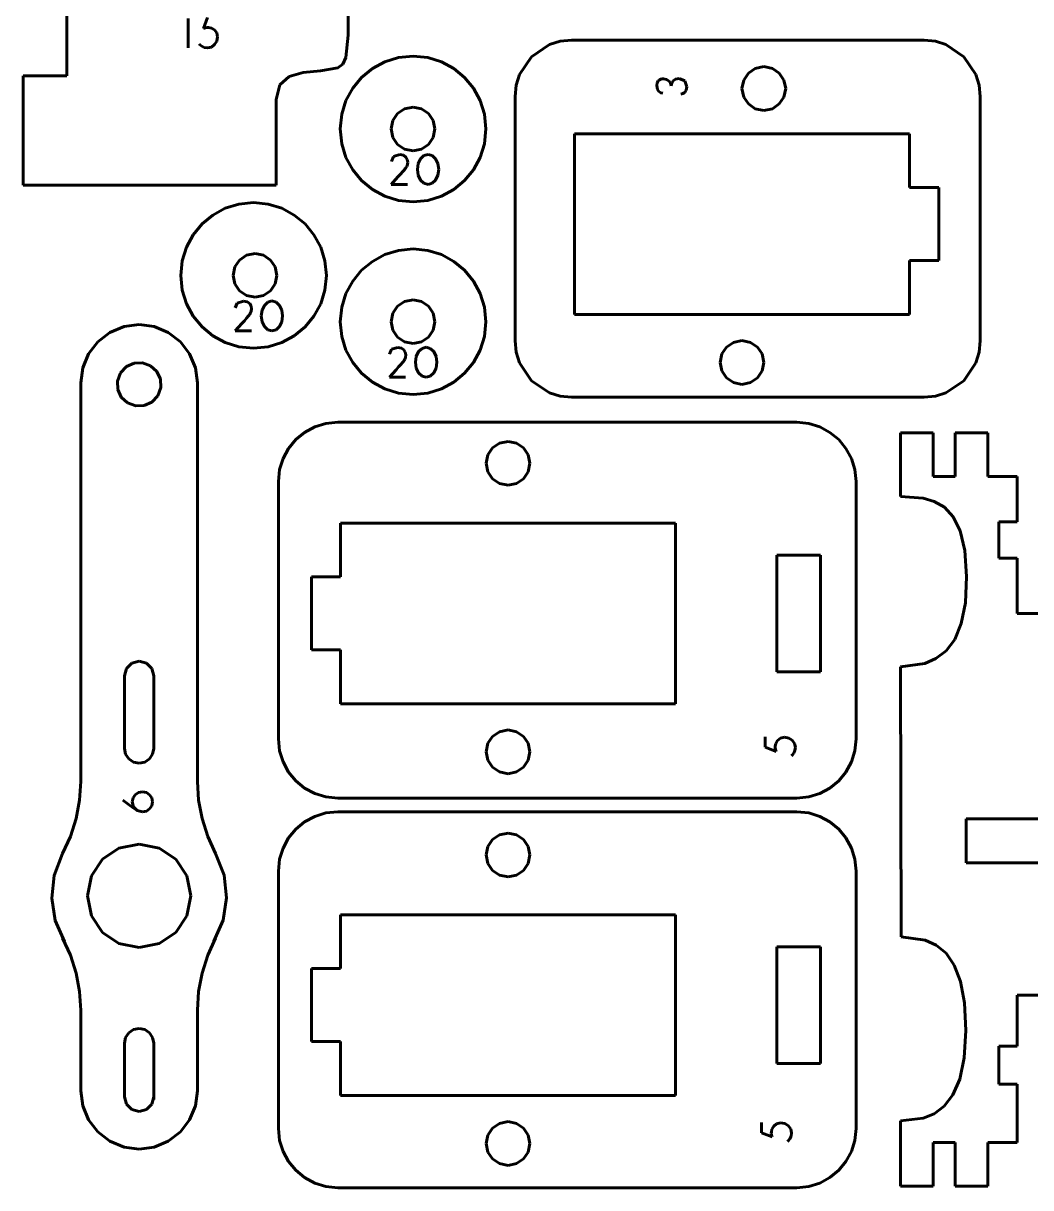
# Model space of a CAD drawing. Header units: millimetres. Extents: x 0 to 247, y 0 to 194.
# Drawn here: x 2 to 71.1, y 0.9 to 80.8 of the extents above; entities that cross this region are included whole.
import ezdxf

# ---------------------------------------------------------------- set-up
doc = ezdxf.new("R2010")
doc.units = ezdxf.units.MM
for name, pattern in [('K5LT32768', [0]), ('K5LT32769', [0]), ('K5LT_AUXILIARY', [0])]:
    doc.linetypes.add(name, pattern=pattern)
doc.layers.add('Layer 1', color=7, linetype='Continuous')

msp = doc.modelspace()

# ---------------------------------------------------------------- linework, layer by layer
at = {"layer": 'Layer 1', "color": 1, "linetype": 'K5LT32768', "lineweight": 60, "true_color": 0xff0000}
for p, q in [((4.977, 106.175), (4.977, 77.175)), ((24.276, 79.973), (24.254, 82.675)), ((13.293, 81.125), (13.293, 79.093)), ((13.293, 79.093), (13.293, 81.125)), ((14.343, 80.425), (14.625, 81.176)), ((14.625, 81.176), (14.343, 80.425)), ((14.475, 80.47), (14.343, 80.425)), ((14.343, 80.425), (14.475, 80.47)), ((14.588, 80.49), (14.475, 80.47)), ((14.475, 80.47), (14.588, 80.49)), ((14.695, 80.487), (14.588, 80.49)), ((14.588, 80.49), (14.695, 80.487)), ((14.884, 80.448), (14.695, 80.487)), ((14.695, 80.487), (14.884, 80.448)), ((15.088, 80.328), (14.884, 80.448)), ((14.884, 80.448), (15.088, 80.328)), ((15.25, 80.129), (15.088, 80.328)), ((15.088, 80.328), (15.25, 80.129)), ((15.316, 79.855), (15.25, 80.129)), ((15.25, 80.129), (15.316, 79.855)), ((24.118, 78.43), (24.276, 79.973)), ((14.041, 79.372), (14.103, 79.309)), ((14.103, 79.309), (14.041, 79.372)), ((14.103, 79.309), (14.22, 79.219)), ((14.22, 79.219), (14.103, 79.309)), ((14.22, 79.219), (14.393, 79.135)), ((14.393, 79.135), (14.22, 79.219)), ((14.393, 79.135), (14.63, 79.096)), ((14.63, 79.096), (14.393, 79.135)), ((14.63, 79.096), (14.889, 79.155)), ((14.889, 79.155), (14.63, 79.096)), ((14.889, 79.155), (15.107, 79.319)), ((15.107, 79.319), (14.889, 79.155)), ((15.107, 79.319), (15.26, 79.561)), ((15.26, 79.561), (15.107, 79.319)), ((15.26, 79.561), (15.316, 79.855)), ((15.316, 79.855), (15.26, 79.561)), ((38.089, 79.322), (36.861, 78.492)), ((38.813, 79.548), (38.089, 79.322)), ((39.589, 79.627), (38.813, 79.548)), ((63.79, 79.627), (39.589, 79.627)), ((64.566, 79.548), (63.79, 79.627)), ((65.29, 79.322), (64.566, 79.548)), ((66.518, 78.492), (65.29, 79.322)), ((23.901, 77.991), (24.118, 78.43)), ((26.783, 78.14), (27.721, 78.431)), ((27.721, 78.431), (28.729, 78.533)), ((28.729, 78.533), (29.737, 78.431)), ((29.737, 78.431), (30.675, 78.14)), ((36.861, 78.492), (36.031, 77.264)), ((67.348, 77.264), (66.518, 78.492)), ((21.189, 77.415), (22.362, 77.515)), ((22.362, 77.515), (23.555, 77.72)), ((23.555, 77.72), (23.901, 77.991)), ((25.194, 77.068), (25.934, 77.679)), ((25.934, 77.679), (26.783, 78.14)), ((30.675, 78.14), (31.525, 77.679)), ((31.525, 77.679), (32.265, 77.068)), ((51.736, 77.37), (52.213, 77.692)), ((52.213, 77.692), (52.797, 77.81)), ((52.797, 77.81), (53.381, 77.692)), ((53.381, 77.692), (53.857, 77.37)), ((4.977, 77.175), (1.977, 77.175)), ((1.977, 77.175), (1.977, 69.675)), ((19.58, 76.552), (20.229, 77.133)), ((20.229, 77.133), (21.189, 77.415)), ((24.583, 76.328), (25.194, 77.068)), ((32.265, 77.068), (32.875, 76.328)), ((36.031, 77.264), (35.805, 76.54)), ((45.475, 76.71), (45.451, 76.522)), ((45.451, 76.522), (45.475, 76.71)), ((45.539, 76.837), (45.475, 76.71)), ((45.475, 76.71), (45.539, 76.837)), ((45.631, 76.913), (45.539, 76.837)), ((45.539, 76.837), (45.631, 76.913)), ((45.733, 76.953), (45.631, 76.913)), ((45.631, 76.913), (45.733, 76.953)), ((45.832, 76.967), (45.733, 76.953)), ((45.733, 76.953), (45.83, 76.967)), ((45.83, 76.967), (45.911, 76.968)), ((45.911, 76.968), (45.832, 76.967)), ((46.121, 76.929), (45.911, 76.968)), ((45.911, 76.968), (46.121, 76.929)), ((46.29, 76.824), (46.121, 76.929)), ((46.121, 76.929), (46.29, 76.824)), ((46.402, 76.676), (46.29, 76.824)), ((46.29, 76.824), (46.402, 76.676)), ((46.572, 76.843), (46.472, 76.682)), ((46.472, 76.682), (46.572, 76.843)), ((46.74, 76.958), (46.572, 76.843)), ((46.572, 76.843), (46.74, 76.958)), ((46.977, 77.002), (46.74, 76.958)), ((46.74, 76.958), (46.977, 77.002)), ((47.377, 76.847), (46.977, 77.002)), ((46.977, 77.002), (47.377, 76.847)), ((47.508, 76.421), (47.377, 76.847)), ((47.377, 76.847), (47.508, 76.421)), ((51.297, 76.309), (51.415, 76.893)), ((51.415, 76.893), (51.736, 77.37)), ((53.857, 77.37), (54.179, 76.893)), ((54.179, 76.893), (54.297, 76.31)), ((67.574, 76.54), (67.348, 77.264)), ((19.342, 75.555), (19.58, 76.552)), ((24.122, 75.479), (24.583, 76.328)), ((32.875, 76.328), (33.336, 75.479)), ((35.805, 76.54), (35.726, 75.764)), ((45.451, 76.522), (45.492, 76.253)), ((45.492, 76.253), (45.451, 76.522)), ((45.492, 76.253), (45.593, 76.098)), ((45.593, 76.098), (45.492, 76.253)), ((45.593, 76.098), (45.726, 76.021)), ((45.726, 76.021), (45.593, 76.098)), ((45.726, 76.021), (45.863, 75.992)), ((45.863, 75.992), (45.726, 76.021)), ((46.438, 76.503), (46.402, 76.676)), ((46.402, 76.676), (46.438, 76.503)), ((46.472, 76.682), (46.438, 76.503)), ((46.438, 76.503), (46.472, 76.682)), ((47.11, 75.921), (47.244, 75.959)), ((47.244, 75.959), (47.11, 75.921)), ((47.244, 75.959), (47.373, 76.045)), ((47.373, 76.045), (47.244, 75.959)), ((47.373, 76.045), (47.47, 76.194)), ((47.47, 76.194), (47.373, 76.045)), ((47.47, 76.194), (47.508, 76.421)), ((47.508, 76.421), (47.47, 76.194)), ((51.415, 75.726), (51.297, 76.309)), ((54.297, 76.31), (54.179, 75.726)), ((67.653, 75.764), (67.574, 76.54)), ((19.342, 69.675), (19.342, 75.555)), ((23.831, 74.54), (24.122, 75.479)), ((33.336, 75.479), (33.628, 74.54)), ((35.726, 75.764), (35.726, 58.989)), ((51.736, 75.249), (51.415, 75.726)), ((52.213, 74.927), (51.736, 75.249)), ((53.858, 75.249), (53.381, 74.927)), ((54.179, 75.726), (53.858, 75.249)), ((67.653, 58.989), (67.653, 75.764)), ((23.729, 73.533), (23.831, 74.54)), ((27.347, 74.117), (27.668, 74.593)), ((27.668, 74.593), (28.145, 74.915)), ((28.145, 74.915), (28.729, 75.033)), ((28.729, 75.033), (29.313, 74.915)), ((29.313, 74.915), (29.79, 74.593)), ((29.79, 74.593), (30.111, 74.117)), ((33.628, 74.54), (33.729, 73.533)), ((52.797, 74.81), (52.213, 74.927)), ((53.381, 74.927), (52.797, 74.81)), ((23.831, 72.525), (23.729, 73.533)), ((27.229, 73.533), (27.347, 74.117)), ((27.347, 72.949), (27.229, 73.533)), ((30.111, 74.117), (30.229, 73.533)), ((30.229, 73.533), (30.111, 72.949)), ((33.729, 73.533), (33.628, 72.525)), ((27.668, 72.472), (27.347, 72.949)), ((30.111, 72.949), (29.79, 72.472)), ((62.797, 73.21), (39.797, 73.21)), ((39.797, 73.21), (39.797, 60.81)), ((62.797, 69.51), (62.797, 73.21)), ((24.122, 71.587), (23.831, 72.525)), ((28.145, 72.151), (27.668, 72.472)), ((28.729, 72.033), (28.145, 72.151)), ((29.313, 72.151), (28.729, 72.033)), ((29.79, 72.472), (29.313, 72.151)), ((33.628, 72.525), (33.336, 71.587)), ((24.583, 70.737), (24.122, 71.587)), ((27.377, 71.645), (27.237, 71.309)), ((27.237, 71.309), (27.377, 71.645)), ((27.813, 71.775), (27.377, 71.645)), ((27.377, 71.645), (27.813, 71.775)), ((28.062, 71.728), (27.813, 71.775)), ((27.813, 71.775), (28.062, 71.728)), ((28.23, 71.607), (28.062, 71.728)), ((28.062, 71.728), (28.23, 71.607)), ((28.326, 71.439), (28.23, 71.607)), ((28.23, 71.607), (28.326, 71.439)), ((28.357, 71.253), (28.326, 71.439)), ((28.326, 71.439), (28.357, 71.253)), ((28.338, 71.089), (28.357, 71.253)), ((28.357, 71.253), (28.338, 71.089)), ((29.023, 70.756), (29.081, 71.155)), ((29.081, 71.155), (29.239, 71.483)), ((29.239, 71.483), (29.472, 71.704)), ((29.472, 71.704), (29.757, 71.786)), ((29.757, 71.786), (30.042, 71.704)), ((30.042, 71.704), (30.275, 71.483)), ((30.275, 71.483), (30.433, 71.155)), ((30.433, 71.155), (30.491, 70.756)), ((33.336, 71.587), (32.875, 70.737)), ((25.194, 69.997), (24.583, 70.737)), ((27.691, 70.24), (27.865, 70.431)), ((27.865, 70.431), (27.691, 70.24)), ((27.865, 70.431), (28.02, 70.606)), ((28.02, 70.606), (27.865, 70.431)), ((28.02, 70.606), (28.136, 70.741)), ((28.136, 70.741), (28.02, 70.606)), ((28.136, 70.741), (28.191, 70.81)), ((28.191, 70.81), (28.136, 70.741)), ((28.191, 70.81), (28.236, 70.876)), ((28.236, 70.876), (28.191, 70.81)), ((28.236, 70.876), (28.291, 70.966)), ((28.291, 70.966), (28.236, 70.876)), ((28.291, 70.966), (28.338, 71.089)), ((28.338, 71.089), (28.291, 70.966)), ((29.081, 70.357), (29.023, 70.756)), ((29.239, 70.029), (29.081, 70.357)), ((30.433, 70.357), (30.275, 70.029)), ((30.491, 70.756), (30.433, 70.357)), ((32.875, 70.737), (32.265, 69.997)), ((1.977, 69.675), (19.342, 69.675)), ((25.934, 69.387), (25.194, 69.997)), ((27.231, 69.729), (27.691, 70.24)), ((27.691, 70.24), (27.231, 69.729)), ((27.231, 69.729), (28.343, 69.729)), ((28.343, 69.729), (27.231, 69.729)), ((29.472, 69.809), (29.239, 70.029)), ((29.757, 69.729), (29.472, 69.809)), ((30.042, 69.809), (29.757, 69.729)), ((30.275, 70.029), (30.042, 69.809)), ((32.265, 69.997), (31.525, 69.387)), ((26.783, 68.926), (25.934, 69.387)), ((27.721, 68.634), (26.783, 68.926)), ((30.675, 68.926), (29.737, 68.634)), ((31.525, 69.387), (30.675, 68.926)), ((64.797, 69.51), (62.797, 69.51)), ((64.797, 64.51), (64.797, 69.51)), ((14.983, 67.627), (15.833, 68.088)), ((15.833, 68.088), (16.771, 68.379)), ((16.771, 68.379), (17.779, 68.481)), ((17.779, 68.481), (18.787, 68.379)), ((18.787, 68.379), (19.725, 68.088)), ((19.725, 68.088), (20.574, 67.627)), ((28.729, 68.533), (27.721, 68.634)), ((29.737, 68.634), (28.729, 68.533)), ((14.243, 67.017), (14.983, 67.627)), ((20.574, 67.627), (21.314, 67.017)), ((13.633, 66.277), (14.243, 67.017)), ((21.314, 67.017), (21.925, 66.277)), ((13.172, 65.427), (13.633, 66.277)), ((21.925, 66.277), (22.386, 65.427)), ((12.88, 64.489), (13.172, 65.427)), ((16.818, 64.542), (17.295, 64.863)), ((17.295, 64.863), (17.879, 64.981)), ((17.879, 64.981), (18.463, 64.863)), ((18.463, 64.863), (18.94, 64.542)), ((22.386, 65.427), (22.677, 64.489)), ((25.934, 64.45), (26.783, 64.911)), ((26.783, 64.911), (27.721, 65.202)), ((27.721, 65.202), (28.729, 65.304)), ((28.729, 65.304), (29.737, 65.202)), ((29.737, 65.202), (30.675, 64.911)), ((30.675, 64.911), (31.525, 64.45)), ((12.779, 63.481), (12.88, 64.489)), ((16.379, 63.481), (16.497, 64.065)), ((16.497, 64.065), (16.818, 64.542)), ((18.94, 64.542), (19.261, 64.065)), ((19.261, 64.065), (19.379, 63.481)), ((22.677, 64.489), (22.779, 63.481)), ((25.194, 63.839), (25.934, 64.45)), ((31.525, 64.45), (32.265, 63.839)), ((62.797, 60.81), (62.797, 64.51)), ((62.797, 64.51), (64.797, 64.51)), ((12.88, 62.473), (12.779, 63.481)), ((16.497, 62.897), (16.379, 63.481)), ((19.379, 63.481), (19.261, 62.897)), ((22.779, 63.481), (22.677, 62.473)), ((24.583, 63.099), (25.194, 63.839)), ((32.265, 63.839), (32.875, 63.099)), ((13.172, 61.535), (12.88, 62.473)), ((16.818, 62.42), (16.497, 62.897)), ((17.295, 62.099), (16.818, 62.42)), ((18.94, 62.42), (18.463, 62.099)), ((19.261, 62.897), (18.94, 62.42)), ((22.677, 62.473), (22.386, 61.535)), ((24.122, 62.25), (24.583, 63.099)), ((32.875, 63.099), (33.336, 62.25)), ((13.633, 60.685), (13.172, 61.535)), ((16.661, 61.591), (16.521, 61.255)), ((16.521, 61.255), (16.661, 61.591)), ((17.097, 61.721), (16.661, 61.591)), ((16.661, 61.591), (17.097, 61.721)), ((17.347, 61.674), (17.097, 61.721)), ((17.097, 61.721), (17.347, 61.674)), ((17.879, 61.981), (17.295, 62.099)), ((17.515, 61.553), (17.347, 61.674)), ((17.347, 61.674), (17.515, 61.553)), ((17.611, 61.385), (17.515, 61.553)), ((17.515, 61.553), (17.611, 61.385)), ((18.463, 62.099), (17.879, 61.981)), ((18.524, 61.429), (18.756, 61.65)), ((18.756, 61.65), (19.041, 61.732)), ((19.041, 61.732), (19.327, 61.65)), ((19.327, 61.65), (19.559, 61.429)), ((22.386, 61.535), (21.925, 60.685)), ((23.831, 61.311), (24.122, 62.25)), ((27.668, 61.364), (28.145, 61.686)), ((28.145, 61.686), (28.729, 61.804)), ((28.729, 61.804), (29.313, 61.686)), ((29.313, 61.686), (29.79, 61.364)), ((33.336, 62.25), (33.628, 61.311)), ((17.42, 60.686), (17.475, 60.755)), ((17.475, 60.755), (17.42, 60.686)), ((17.475, 60.755), (17.52, 60.822)), ((17.52, 60.822), (17.475, 60.755)), ((17.52, 60.822), (17.575, 60.912)), ((17.575, 60.912), (17.52, 60.822)), ((17.575, 60.912), (17.622, 61.035)), ((17.622, 61.035), (17.575, 60.912)), ((17.642, 61.199), (17.611, 61.385)), ((17.611, 61.385), (17.642, 61.199)), ((17.622, 61.035), (17.642, 61.199)), ((17.642, 61.199), (17.622, 61.035)), ((18.308, 60.702), (18.366, 61.101)), ((18.366, 61.101), (18.524, 61.429)), ((19.559, 61.429), (19.717, 61.101)), ((19.717, 61.101), (19.775, 60.702)), ((23.729, 60.304), (23.831, 61.311)), ((27.229, 60.304), (27.347, 60.888)), ((27.347, 60.888), (27.668, 61.364)), ((29.79, 61.364), (30.111, 60.888)), ((30.111, 60.888), (30.229, 60.304)), ((33.628, 61.311), (33.729, 60.304)), ((39.797, 60.81), (62.797, 60.81)), ((7.925, 59.574), (8.898, 59.976)), ((8.898, 59.976), (9.925, 60.11)), ((9.925, 60.11), (10.952, 59.976)), ((10.952, 59.976), (11.925, 59.574)), ((14.243, 59.945), (13.633, 60.685)), ((14.983, 59.335), (14.243, 59.945)), ((16.516, 59.675), (16.976, 60.185)), ((16.976, 60.185), (16.516, 59.675)), ((16.976, 60.185), (17.149, 60.377)), ((17.149, 60.377), (16.976, 60.185)), ((17.149, 60.377), (17.305, 60.552)), ((17.305, 60.552), (17.149, 60.377)), ((17.305, 60.552), (17.42, 60.686)), ((17.42, 60.686), (17.305, 60.552)), ((18.366, 60.303), (18.308, 60.702)), ((18.524, 59.975), (18.366, 60.303)), ((18.756, 59.755), (18.524, 59.975)), ((19.559, 59.975), (19.327, 59.755)), ((19.717, 60.303), (19.559, 59.975)), ((19.775, 60.702), (19.717, 60.303)), ((21.314, 59.945), (20.574, 59.335)), ((21.925, 60.685), (21.314, 59.945)), ((23.831, 59.296), (23.729, 60.304)), ((27.347, 59.72), (27.229, 60.304)), ((30.229, 60.304), (30.111, 59.72)), ((33.729, 60.304), (33.628, 59.296)), ((7.09, 58.933), (7.925, 59.574)), ((11.925, 59.574), (12.76, 58.933)), ((15.833, 58.874), (14.983, 59.335)), ((16.516, 59.675), (17.628, 59.675)), ((17.628, 59.675), (16.516, 59.675)), ((19.041, 59.675), (18.756, 59.755)), ((19.327, 59.755), (19.041, 59.675)), ((20.574, 59.335), (19.725, 58.874)), ((24.122, 58.357), (23.831, 59.296)), ((27.668, 59.243), (27.347, 59.72)), ((28.145, 58.922), (27.668, 59.243)), ((29.79, 59.243), (29.313, 58.922)), ((30.111, 59.72), (29.79, 59.243)), ((33.628, 59.296), (33.336, 58.357)), ((6.461, 58.11), (7.09, 58.933)), ((12.76, 58.933), (13.389, 58.11)), ((16.771, 58.583), (15.833, 58.874)), ((17.779, 58.481), (16.771, 58.583)), ((18.787, 58.583), (17.779, 58.481)), ((19.725, 58.874), (18.787, 58.583)), ((24.583, 57.508), (24.122, 58.357)), ((27.244, 58.416), (27.105, 58.08)), ((27.105, 58.08), (27.244, 58.416)), ((27.68, 58.546), (27.244, 58.416)), ((27.244, 58.416), (27.68, 58.546)), ((27.93, 58.499), (27.68, 58.546)), ((27.68, 58.546), (27.93, 58.499)), ((28.098, 58.378), (27.93, 58.499)), ((27.93, 58.499), (28.098, 58.378)), ((28.194, 58.21), (28.098, 58.378)), ((28.098, 58.378), (28.194, 58.21)), ((28.729, 58.804), (28.145, 58.922)), ((29.313, 58.922), (28.729, 58.804)), ((29.107, 58.254), (29.34, 58.475)), ((29.34, 58.475), (29.625, 58.557)), ((29.625, 58.557), (29.91, 58.475)), ((29.91, 58.475), (30.143, 58.254)), ((33.336, 58.357), (32.875, 57.508)), ((35.726, 58.989), (35.805, 58.214)), ((49.915, 58.093), (50.236, 58.57)), ((50.236, 58.57), (50.713, 58.892)), ((50.713, 58.892), (51.297, 59.01)), ((51.297, 59.01), (51.881, 58.892)), ((51.881, 58.892), (52.357, 58.57)), ((52.357, 58.57), (52.679, 58.093)), ((67.574, 58.214), (67.653, 58.989)), ((6.063, 57.154), (6.461, 58.11)), ((13.389, 58.11), (13.786, 57.154)), ((28.004, 57.511), (28.059, 57.581)), ((28.059, 57.581), (28.004, 57.511)), ((28.059, 57.581), (28.104, 57.647)), ((28.104, 57.647), (28.059, 57.581)), ((28.104, 57.647), (28.159, 57.737)), ((28.159, 57.737), (28.104, 57.647)), ((28.159, 57.737), (28.205, 57.86)), ((28.205, 57.86), (28.159, 57.737)), ((28.225, 58.024), (28.194, 58.21)), ((28.194, 58.21), (28.225, 58.024)), ((28.205, 57.86), (28.225, 58.024)), ((28.225, 58.024), (28.205, 57.86)), ((28.891, 57.527), (28.949, 57.926)), ((28.949, 57.926), (29.107, 58.254)), ((30.143, 58.254), (30.301, 57.926)), ((30.301, 57.926), (30.359, 57.527)), ((35.805, 58.214), (36.031, 57.49)), ((49.797, 57.51), (49.915, 58.093)), ((52.679, 58.093), (52.797, 57.51)), ((67.348, 57.49), (67.574, 58.214)), ((5.925, 56.11), (6.063, 57.154)), ((8.442, 56.236), (8.647, 56.795)), ((8.647, 56.795), (9.053, 57.231)), ((9.053, 57.231), (9.576, 57.469)), ((9.576, 57.469), (10.151, 57.493)), ((10.151, 57.493), (10.71, 57.288)), ((10.71, 57.288), (11.146, 56.882)), ((11.146, 56.882), (11.384, 56.359)), ((13.786, 57.154), (13.925, 56.11)), ((25.194, 56.768), (24.583, 57.508)), ((25.934, 56.158), (25.194, 56.768)), ((27.099, 56.5), (27.559, 57.01)), ((27.559, 57.01), (27.099, 56.5)), ((27.559, 57.01), (27.733, 57.202)), ((27.733, 57.202), (27.559, 57.01)), ((27.733, 57.202), (27.888, 57.377)), ((27.888, 57.377), (27.733, 57.202)), ((27.888, 57.377), (28.004, 57.511)), ((28.004, 57.511), (27.888, 57.377)), ((28.949, 57.127), (28.891, 57.527)), ((29.107, 56.8), (28.949, 57.127)), ((29.34, 56.58), (29.107, 56.8)), ((30.143, 56.8), (29.91, 56.58)), ((30.301, 57.127), (30.143, 56.8)), ((30.359, 57.527), (30.301, 57.127)), ((32.265, 56.768), (31.525, 56.158)), ((32.875, 57.508), (32.265, 56.768)), ((36.031, 57.49), (36.861, 56.261)), ((49.915, 56.926), (49.797, 57.51)), ((50.236, 56.449), (49.915, 56.926)), ((52.679, 56.926), (52.357, 56.449)), ((52.797, 57.51), (52.679, 56.926)), ((66.518, 56.261), (67.348, 57.49)), ((5.925, 28.757), (5.925, 56.11)), ((8.466, 55.662), (8.442, 56.236)), ((11.384, 56.359), (11.408, 55.784)), ((13.925, 56.11), (13.925, 28.757)), ((26.783, 55.697), (25.934, 56.158)), ((27.099, 56.5), (28.211, 56.5)), ((28.211, 56.5), (27.099, 56.5)), ((29.625, 56.5), (29.34, 56.58)), ((29.91, 56.58), (29.625, 56.5)), ((31.525, 56.158), (30.675, 55.697)), ((36.861, 56.261), (38.089, 55.432)), ((50.713, 56.127), (50.236, 56.449)), ((51.297, 56.01), (50.713, 56.127)), ((51.881, 56.127), (51.297, 56.01)), ((52.357, 56.449), (51.881, 56.127)), ((65.29, 55.432), (66.518, 56.261)), ((8.704, 55.138), (8.466, 55.662)), ((9.14, 54.732), (8.704, 55.138)), ((11.203, 55.225), (10.797, 54.79)), ((11.408, 55.784), (11.203, 55.225)), ((27.721, 55.405), (26.783, 55.697)), ((28.729, 55.304), (27.721, 55.405)), ((29.737, 55.405), (28.729, 55.304)), ((30.675, 55.697), (29.737, 55.405)), ((38.089, 55.432), (38.813, 55.206)), ((38.813, 55.206), (39.589, 55.127)), ((63.79, 55.127), (64.566, 55.206)), ((64.566, 55.206), (65.29, 55.432)), ((9.699, 54.527), (9.14, 54.732)), ((10.273, 54.552), (9.699, 54.527)), ((10.797, 54.79), (10.273, 54.552)), ((39.589, 55.127), (63.79, 55.127)), ((21.284, 52.711), (21.974, 53.087)), ((21.974, 53.087), (22.737, 53.325)), ((22.737, 53.325), (23.554, 53.408)), ((23.554, 53.408), (55.059, 53.408)), ((55.059, 53.408), (55.876, 53.325)), ((55.876, 53.325), (56.638, 53.087)), ((56.638, 53.087), (57.329, 52.711)), ((20.183, 51.611), (20.681, 52.214)), ((20.681, 52.214), (21.284, 52.711)), ((34.661, 51.975), (34.185, 51.654)), ((35.245, 52.093), (34.661, 51.975)), ((35.829, 51.975), (35.245, 52.093)), ((36.306, 51.654), (35.829, 51.975)), ((57.329, 52.711), (57.932, 52.214)), ((57.932, 52.214), (58.429, 51.611)), ((19.807, 50.92), (20.183, 51.611)), ((33.863, 51.177), (33.745, 50.593)), ((34.185, 51.654), (33.863, 51.177)), ((36.627, 51.177), (36.306, 51.654)), ((36.745, 50.593), (36.627, 51.177)), ((58.429, 51.611), (58.805, 50.92)), ((19.569, 50.158), (19.807, 50.92)), ((33.745, 50.593), (33.863, 50.009)), ((36.627, 50.009), (36.745, 50.593)), ((58.805, 50.92), (59.043, 50.158)), ((19.486, 49.341), (19.569, 50.158)), ((33.863, 50.009), (34.184, 49.532)), ((36.306, 49.532), (36.627, 50.009)), ((59.043, 50.158), (59.126, 49.341)), ((19.486, 31.677), (19.486, 49.341)), ((34.184, 49.532), (34.661, 49.211)), ((34.661, 49.211), (35.245, 49.093)), ((35.245, 49.093), (35.829, 49.211)), ((35.829, 49.211), (36.306, 49.532)), ((59.126, 49.341), (59.126, 31.677)), ((23.745, 46.493), (46.745, 46.493)), ((23.745, 42.793), (23.745, 46.493)), ((46.745, 46.493), (46.745, 34.093)), ((53.681, 44.293), (56.681, 44.293)), ((53.681, 36.293), (53.681, 44.293)), ((56.681, 44.293), (56.681, 36.293)), ((21.745, 37.793), (21.745, 42.793)), ((21.745, 42.793), (23.745, 42.793)), ((23.745, 37.793), (21.745, 37.793)), ((23.745, 34.093), (23.745, 37.793)), ((9.425, 36.877), (9.059, 36.511)), ((9.925, 37.011), (9.425, 36.877)), ((10.425, 36.877), (9.925, 37.011)), ((10.791, 36.511), (10.425, 36.877)), ((9.059, 36.511), (8.925, 36.011)), ((8.925, 36.011), (8.925, 31.011)), ((10.925, 36.011), (10.791, 36.511)), ((10.925, 31.011), (10.925, 36.011)), ((56.681, 36.293), (53.681, 36.293)), ((46.745, 34.093), (23.745, 34.093)), ((34.661, 32.175), (34.185, 31.854)), ((35.245, 32.293), (34.661, 32.175)), ((35.829, 32.175), (35.245, 32.293)), ((36.306, 31.854), (35.829, 32.175)), ((19.569, 30.86), (19.486, 31.677)), ((33.863, 31.377), (33.745, 30.793)), ((34.185, 31.854), (33.863, 31.377)), ((36.627, 31.377), (36.306, 31.854)), ((36.745, 30.793), (36.627, 31.377)), ((52.89, 31.105), (52.89, 31.816)), ((52.89, 31.816), (52.89, 31.105)), ((53.579, 31.175), (53.576, 31.068)), ((53.576, 31.068), (53.579, 31.175)), ((53.618, 31.364), (53.579, 31.175)), ((53.579, 31.175), (53.618, 31.364)), ((53.738, 31.567), (53.618, 31.364)), ((53.618, 31.364), (53.738, 31.567)), ((53.937, 31.73), (53.738, 31.567)), ((53.738, 31.567), (53.937, 31.73)), ((54.211, 31.796), (53.937, 31.73)), ((53.937, 31.73), (54.211, 31.796)), ((54.504, 31.74), (54.211, 31.796)), ((54.211, 31.796), (54.504, 31.74)), ((54.747, 31.587), (54.504, 31.74)), ((54.504, 31.74), (54.747, 31.587)), ((54.911, 31.369), (54.747, 31.587)), ((54.747, 31.587), (54.911, 31.369)), ((54.97, 31.11), (54.911, 31.369)), ((54.911, 31.369), (54.97, 31.11)), ((59.126, 31.677), (59.043, 30.86)), ((8.925, 31.011), (9.003, 30.622)), ((9.003, 30.622), (9.218, 30.304)), ((10.632, 30.304), (10.846, 30.622)), ((10.846, 30.622), (10.925, 31.011)), ((19.807, 30.098), (19.569, 30.86)), ((33.745, 30.793), (33.863, 30.209)), ((36.627, 30.209), (36.745, 30.793)), ((53.641, 30.822), (52.89, 31.105)), ((52.89, 31.105), (53.641, 30.822)), ((53.576, 31.068), (53.596, 30.955)), ((53.596, 30.955), (53.576, 31.068)), ((53.596, 30.955), (53.641, 30.822)), ((53.641, 30.822), (53.596, 30.955)), ((54.693, 30.52), (54.757, 30.582)), ((54.757, 30.582), (54.693, 30.52)), ((54.757, 30.582), (54.847, 30.7)), ((54.847, 30.7), (54.757, 30.582)), ((54.847, 30.7), (54.931, 30.873)), ((54.931, 30.873), (54.847, 30.7)), ((54.931, 30.873), (54.97, 31.11)), ((54.97, 31.11), (54.931, 30.873)), ((59.043, 30.86), (58.805, 30.098)), ((9.218, 30.304), (9.536, 30.09)), ((9.536, 30.09), (9.925, 30.011)), ((9.925, 30.011), (10.314, 30.09)), ((10.314, 30.09), (10.632, 30.304)), ((20.183, 29.407), (19.807, 30.098)), ((33.863, 30.209), (34.184, 29.732)), ((34.184, 29.732), (34.661, 29.411)), ((35.829, 29.411), (36.306, 29.732)), ((36.306, 29.732), (36.627, 30.209)), ((58.805, 30.098), (58.429, 29.407)), ((20.681, 28.805), (20.183, 29.407)), ((21.284, 28.307), (20.681, 28.805)), ((34.661, 29.411), (35.245, 29.293)), ((35.245, 29.293), (35.829, 29.411)), ((57.932, 28.805), (57.329, 28.307)), ((58.429, 29.407), (57.932, 28.805)), ((5.845, 27.479), (5.925, 28.757)), ((9.883, 28), (9.663, 27.851)), ((9.663, 27.851), (9.883, 28)), ((10.152, 28.055), (9.883, 28)), ((9.883, 28), (10.152, 28.055)), ((10.422, 28), (10.152, 28.055)), ((10.152, 28.055), (10.422, 28)), ((10.642, 27.851), (10.422, 28)), ((10.422, 28), (10.642, 27.851)), ((13.925, 28.757), (14.005, 27.479)), ((21.974, 27.931), (21.284, 28.307)), ((57.329, 28.307), (56.638, 27.931)), ((5.607, 26.207), (5.845, 27.479)), ((8.803, 27.465), (9.26, 27.138)), ((9.26, 27.138), (8.803, 27.465)), ((9.513, 27.629), (9.458, 27.358)), ((9.458, 27.358), (9.513, 27.629)), ((9.458, 27.358), (9.551, 27.012)), ((9.551, 27.012), (9.458, 27.358)), ((9.663, 27.851), (9.513, 27.629)), ((9.513, 27.629), (9.663, 27.851)), ((10.792, 27.629), (10.642, 27.851)), ((10.642, 27.851), (10.792, 27.629)), ((10.847, 27.358), (10.792, 27.629)), ((10.792, 27.629), (10.847, 27.358)), ((10.792, 27.089), (10.847, 27.358)), ((10.847, 27.358), (10.792, 27.089)), ((14.005, 27.479), (14.242, 26.207)), ((22.737, 27.693), (21.974, 27.931)), ((23.554, 27.61), (22.737, 27.693)), ((55.059, 27.61), (23.554, 27.61)), ((55.876, 27.693), (55.059, 27.61)), ((56.638, 27.931), (55.876, 27.693)), ((9.26, 27.138), (9.435, 27.014)), ((9.435, 27.014), (9.26, 27.138)), ((9.435, 27.014), (9.596, 26.899)), ((9.596, 26.899), (9.435, 27.014)), ((9.551, 27.012), (9.794, 26.763)), ((9.794, 26.763), (9.551, 27.012)), ((9.596, 26.899), (9.722, 26.811)), ((9.722, 26.811), (9.596, 26.899)), ((9.722, 26.811), (9.794, 26.763)), ((9.794, 26.763), (9.722, 26.811)), ((9.794, 26.763), (10.152, 26.667)), ((10.152, 26.667), (9.794, 26.763)), ((10.152, 26.667), (10.422, 26.722)), ((10.422, 26.722), (10.152, 26.667)), ((10.422, 26.722), (10.642, 26.87)), ((10.642, 26.87), (10.422, 26.722)), ((10.642, 26.87), (10.792, 27.089)), ((10.792, 27.089), (10.642, 26.87)), ((21.974, 26.359), (22.737, 26.597)), ((22.737, 26.597), (23.554, 26.68)), ((23.554, 26.68), (55.059, 26.68)), ((55.059, 26.68), (55.876, 26.597)), ((55.876, 26.597), (56.638, 26.359)), ((5.216, 24.975), (5.607, 26.207)), ((14.242, 26.207), (14.634, 24.975)), ((20.681, 25.485), (21.284, 25.983)), ((21.284, 25.983), (21.974, 26.359)), ((56.638, 26.359), (57.329, 25.983)), ((57.329, 25.983), (57.932, 25.485)), ((4.675, 23.816), (5.216, 24.975)), ((14.634, 24.975), (15.175, 23.816)), ((19.807, 24.192), (20.183, 24.883)), ((20.183, 24.883), (20.681, 25.485)), ((34.185, 24.774), (33.863, 24.298)), ((34.661, 25.096), (34.185, 24.774)), ((35.245, 25.214), (34.661, 25.096)), ((35.829, 25.096), (35.245, 25.214)), ((36.306, 24.774), (35.829, 25.096)), ((36.627, 24.298), (36.306, 24.774)), ((57.932, 25.485), (58.429, 24.883)), ((58.429, 24.883), (58.805, 24.192)), ((8.543, 24.182), (7.415, 23.421)), ((9.925, 24.461), (8.543, 24.182)), ((11.307, 24.182), (9.925, 24.461)), ((12.435, 23.421), (11.307, 24.182)), ((19.569, 23.43), (19.807, 24.192)), ((33.863, 24.298), (33.745, 23.714)), ((36.745, 23.714), (36.627, 24.298)), ((58.805, 24.192), (59.043, 23.43)), ((4.09, 22.312), (4.675, 23.816)), ((7.415, 23.421), (6.654, 22.293)), ((13.196, 22.293), (12.435, 23.421)), ((15.175, 23.816), (15.758, 22.319)), ((19.486, 22.613), (19.569, 23.43)), ((33.745, 23.714), (33.863, 23.13)), ((36.627, 23.13), (36.745, 23.714)), ((59.043, 23.43), (59.126, 22.613)), ((19.486, 4.949), (19.486, 22.613)), ((33.863, 23.13), (34.184, 22.653)), ((34.184, 22.653), (34.661, 22.332)), ((35.829, 22.332), (36.306, 22.653)), ((36.306, 22.653), (36.627, 23.13)), ((59.126, 22.613), (59.126, 4.949)), ((3.927, 20.751), (4.09, 22.312)), ((6.654, 22.293), (6.375, 20.911)), ((13.475, 20.911), (13.196, 22.293)), ((15.758, 22.319), (15.923, 20.765)), ((34.661, 22.332), (35.245, 22.214)), ((35.245, 22.214), (35.829, 22.332)), ((6.375, 20.911), (6.654, 19.529)), ((13.196, 19.529), (13.475, 20.911)), ((4.17, 19.214), (3.927, 20.751)), ((15.923, 20.765), (15.686, 19.234)), ((4.804, 17.783), (4.17, 19.214)), ((6.654, 19.529), (7.415, 18.401)), ((12.435, 18.401), (13.196, 19.529)), ((15.686, 19.234), (15.061, 17.808)), ((23.745, 19.614), (46.745, 19.614)), ((23.745, 15.914), (23.745, 19.614)), ((46.745, 19.614), (46.745, 7.214)), ((7.415, 18.401), (8.543, 17.64)), ((11.307, 17.64), (12.435, 18.401)), ((4.675, 18.006), (4.804, 17.783)), ((5.216, 16.847), (4.675, 18.006)), ((8.543, 17.64), (9.925, 17.361)), ((9.925, 17.361), (11.307, 17.64)), ((15.175, 18.006), (14.634, 16.847)), ((15.061, 17.808), (15.175, 18.006)), ((5.607, 15.615), (5.216, 16.847)), ((14.634, 16.847), (14.242, 15.615)), ((53.681, 17.414), (56.681, 17.414)), ((53.681, 9.414), (53.681, 17.414)), ((56.681, 17.414), (56.681, 9.414)), ((5.845, 14.343), (5.607, 15.615)), ((14.242, 15.615), (14.005, 14.343)), ((21.745, 10.914), (21.745, 15.914)), ((21.745, 15.914), (23.745, 15.914)), ((5.925, 13.065), (5.845, 14.343)), ((14.005, 14.343), (13.925, 13.065)), ((5.925, 7.538), (5.925, 13.065)), ((13.925, 13.065), (13.925, 7.538)), ((8.925, 10.811), (9.003, 11.2)), ((9.003, 11.2), (9.218, 11.518)), ((9.218, 11.518), (9.536, 11.732)), ((9.536, 11.732), (9.925, 11.811)), ((9.925, 11.811), (10.314, 11.732)), ((10.314, 11.732), (10.632, 11.518)), ((10.632, 11.518), (10.846, 11.2)), ((10.846, 11.2), (10.925, 10.811)), ((8.925, 7.111), (8.925, 10.811)), ((10.925, 10.811), (10.925, 6.93)), ((23.745, 10.914), (21.745, 10.914)), ((23.745, 7.214), (23.745, 10.914)), ((56.681, 9.414), (53.681, 9.414)), ((6.063, 6.494), (5.925, 7.538)), ((13.925, 7.538), (13.786, 6.494)), ((46.745, 7.214), (23.745, 7.214)), ((6.461, 5.538), (6.063, 6.494)), ((9.059, 6.611), (8.925, 7.111)), ((9.425, 6.245), (9.059, 6.611)), ((10.791, 6.611), (10.425, 6.245)), ((10.925, 7.111), (10.791, 6.611)), ((10.925, 6.93), (10.925, 7.111)), ((13.786, 6.494), (13.389, 5.538)), ((9.925, 6.111), (9.425, 6.245)), ((10.425, 6.245), (9.925, 6.111)), ((7.09, 4.715), (6.461, 5.538)), ((13.389, 5.538), (12.76, 4.715)), ((19.569, 4.132), (19.486, 4.949)), ((34.185, 4.974), (33.863, 4.498)), ((34.661, 5.296), (34.185, 4.974)), ((35.245, 5.414), (34.661, 5.296)), ((35.829, 5.296), (35.245, 5.414)), ((36.306, 4.974), (35.829, 5.296)), ((36.627, 4.498), (36.306, 4.974)), ((52.625, 4.646), (52.625, 5.357)), ((52.625, 5.357), (52.625, 4.646)), ((53.353, 4.906), (53.314, 4.717)), ((53.314, 4.717), (53.353, 4.906)), ((53.474, 5.109), (53.353, 4.906)), ((53.353, 4.906), (53.474, 5.109)), ((53.673, 5.271), (53.474, 5.109)), ((53.474, 5.109), (53.673, 5.271)), ((53.946, 5.338), (53.673, 5.271)), ((53.673, 5.271), (53.946, 5.338)), ((54.24, 5.281), (53.946, 5.338)), ((53.946, 5.338), (54.24, 5.281)), ((54.483, 5.129), (54.24, 5.281)), ((54.24, 5.281), (54.483, 5.129)), ((54.646, 4.91), (54.483, 5.129)), ((54.483, 5.129), (54.646, 4.91)), ((54.705, 4.652), (54.646, 4.91)), ((54.646, 4.91), (54.705, 4.652)), ((59.126, 4.949), (59.043, 4.132)), ((7.925, 4.074), (7.09, 4.715)), ((8.898, 3.672), (7.925, 4.074)), ((11.925, 4.074), (10.952, 3.672)), ((12.76, 4.715), (11.925, 4.074)), ((19.807, 3.37), (19.569, 4.132)), ((33.863, 4.498), (33.745, 3.914)), ((36.745, 3.914), (36.627, 4.498)), ((53.376, 4.364), (52.625, 4.646)), ((52.625, 4.646), (53.376, 4.364)), ((53.314, 4.717), (53.311, 4.61)), ((53.311, 4.61), (53.314, 4.717)), ((53.311, 4.61), (53.331, 4.497)), ((53.331, 4.497), (53.311, 4.61)), ((53.331, 4.497), (53.376, 4.364)), ((53.376, 4.364), (53.331, 4.497)), ((54.429, 4.062), (54.492, 4.124)), ((54.492, 4.124), (54.429, 4.062)), ((54.492, 4.124), (54.583, 4.241)), ((54.583, 4.241), (54.492, 4.124)), ((54.583, 4.241), (54.666, 4.415)), ((54.666, 4.415), (54.583, 4.241)), ((54.666, 4.415), (54.705, 4.652)), ((54.705, 4.652), (54.666, 4.415)), ((59.043, 4.132), (58.805, 3.37)), ((9.925, 3.538), (8.898, 3.672)), ((10.952, 3.672), (9.925, 3.538)), ((20.183, 2.679), (19.807, 3.37)), ((33.745, 3.914), (33.863, 3.33)), ((33.863, 3.33), (34.184, 2.853)), ((36.306, 2.853), (36.627, 3.33)), ((36.627, 3.33), (36.745, 3.914)), ((58.805, 3.37), (58.429, 2.679)), ((20.681, 2.077), (20.183, 2.679)), ((34.184, 2.853), (34.661, 2.532)), ((34.661, 2.532), (35.245, 2.414)), ((35.245, 2.414), (35.829, 2.532)), ((35.829, 2.532), (36.306, 2.853)), ((58.429, 2.679), (57.932, 2.077)), ((21.284, 1.579), (20.681, 2.077)), ((57.932, 2.077), (57.329, 1.579)), ((21.974, 1.203), (21.284, 1.579)), ((22.737, 0.965), (21.974, 1.203)), ((23.554, 0.882), (22.737, 0.965)), ((55.059, 0.882), (23.554, 0.882)), ((55.876, 0.965), (55.059, 0.882)), ((56.638, 1.203), (55.876, 0.965)), ((57.329, 1.579), (56.638, 1.203))]:
    msp.add_line(p, q, dxfattribs=at)
at = {"layer": 'Layer 1', "color": 1, "linetype": 'K5LT32769', "lineweight": 60, "true_color": 0xff0000}
for p, q in [((62.171, 48.306), (62.171, 52.685)), ((64.418, 52.685), (62.171, 52.685)), ((64.418, 52.685), (64.418, 49.685)), ((65.918, 49.685), (65.918, 52.685)), ((68.171, 52.685), (65.918, 52.685)), ((68.171, 52.685), (68.171, 49.685)), ((64.418, 49.685), (65.918, 49.685)), ((68.171, 49.685), (70.171, 49.685)), ((70.171, 49.685), (70.171, 46.585)), ((62.171, 48.306), (63.741, 48.195)), ((63.741, 48.195), (64.496, 47.979)), ((64.496, 47.979), (65.19, 47.574)), ((65.19, 47.574), (65.789, 46.917)), ((65.789, 46.917), (66.264, 45.947)), ((70.171, 46.585), (68.921, 46.585)), ((68.921, 46.585), (68.921, 44.085)), ((66.264, 45.947), (66.581, 44.603)), ((66.581, 44.603), (66.71, 42.821)), ((68.921, 44.085), (70.171, 44.085)), ((70.171, 44.085), (70.171, 40.285)), ((66.71, 42.821), (66.625, 41.011)), ((66.625, 41.011), (66.343, 39.59)), ((70.171, 40.285), (73.171, 40.285)), ((66.343, 39.59), (65.894, 38.511)), ((65.894, 38.511), (65.307, 37.728)), ((65.307, 37.728), (64.611, 37.195)), ((63.837, 36.865), (62.171, 36.628)), ((64.611, 37.195), (63.837, 36.865)), ((62.223, 18.102), (62.171, 36.628)), ((66.671, 26.185), (75.471, 26.185)), ((66.671, 23.185), (66.671, 26.185)), ((75.471, 23.185), (66.671, 23.185)), ((63.87, 17.86), (62.223, 18.102)), ((64.625, 17.521), (63.87, 17.86)), ((64.625, 17.521), (65.299, 16.971)), ((65.867, 16.16), (65.299, 16.971)), ((65.867, 16.16), (66.301, 15.039)), ((66.301, 15.039), (66.577, 13.56)), ((73.171, 14.085), (70.171, 14.085)), ((70.171, 14.085), (70.171, 10.585)), ((66.577, 13.56), (66.667, 11.673)), ((66.667, 11.673), (66.55, 9.794)), ((70.171, 10.585), (68.921, 10.585)), ((68.921, 10.585), (68.921, 7.985)), ((66.242, 8.336), (66.55, 9.794)), ((65.775, 7.247), (66.242, 8.336)), ((65.181, 6.472), (65.775, 7.247)), ((68.921, 7.985), (70.171, 7.985)), ((70.171, 7.985), (70.171, 3.985)), ((64.491, 5.96), (65.181, 6.472)), ((62.171, 5.465), (63.739, 5.657)), ((63.739, 5.657), (64.491, 5.96)), ((62.171, 0.985), (62.171, 5.465)), ((65.918, 3.985), (64.418, 3.985)), ((64.418, 3.985), (64.418, 0.985)), ((65.918, 0.985), (65.918, 3.985)), ((70.171, 3.985), (68.171, 3.985)), ((68.171, 3.985), (68.171, 0.985)), ((64.418, 0.985), (62.171, 0.985)), ((68.171, 0.985), (65.918, 0.985))]:
    msp.add_line(p, q, dxfattribs=at)
at = {"layer": 'Layer 1', "color": 232, "linetype": 'K5LT_AUXILIARY', "lineweight": 18, "true_color": 0xc52b79}
for p, q in [((62.233, 18.188), (62.171, 36.628)), ((64.625, 17.521), (65.299, 16.971)), ((65.867, 16.16), (66.301, 15.039)), ((66.301, 15.039), (66.577, 13.56)), ((66.577, 13.56), (66.667, 11.673)), ((66.667, 11.673), (66.55, 9.794))]:
    msp.add_line(p, q, dxfattribs=at)

doc.saveas('drawing.dxf')
